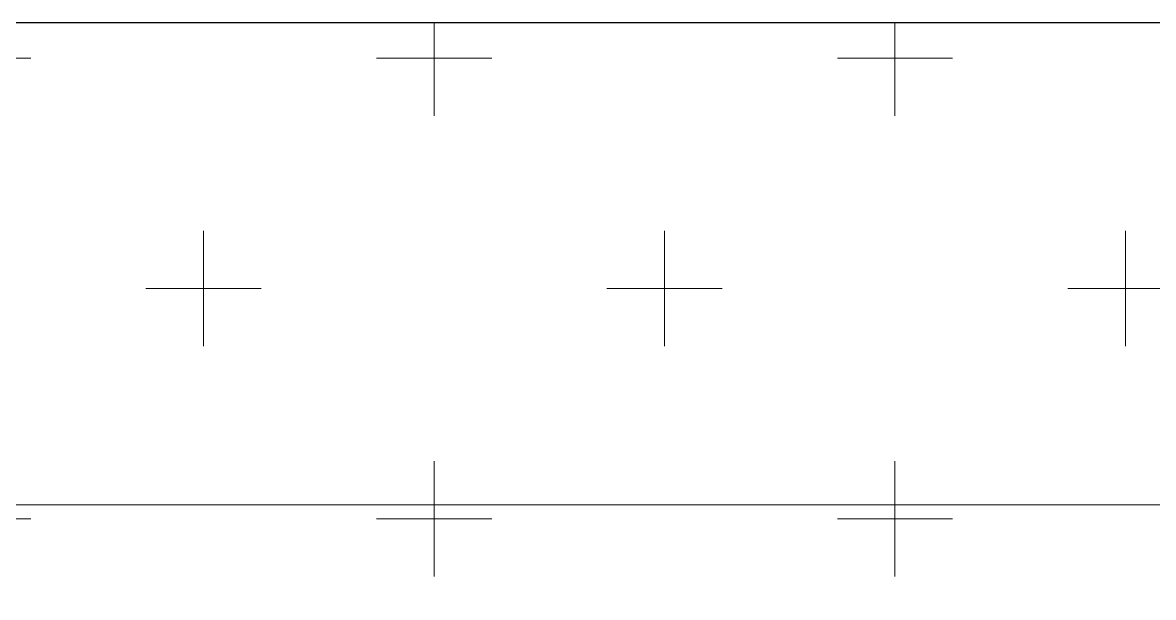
# Model space of a CAD drawing. Header units: millimetres. Extents: x 845401 to 948039, y 511594 to 550263.
# Drawn here: x 901463 to 903021, y 537344 to 538137 of the extents above; entities that cross this region are included whole.
import ezdxf

# ---------------------------------------------------------------- set-up
doc = ezdxf.new("R2010")
doc.units = ezdxf.units.MM
doc.layers.add('00', color=7, linetype='Continuous')
for name, color, linetype, lineweight in [('A-剖-0.10mm.......SECT-L01', 255, 'Continuous', 18), ('物流设备', 7, 'Continuous', 5), ('粗实线', 7, 'Continuous', 30)]:
    doc.layers.add(name, color=color, linetype=linetype, lineweight=lineweight)

# ---------------------------------------------------------------- blocks, each defined once
blk = doc.blocks.new('*U100537')
at = {"color": 2}
blk.add_lwpolyline([(0, 630), (7920.6, 630), (7920.6, 830), (0, 830)], close=True, dxfattribs=at)
for tag, p in [('设备编号', (485.2, 55.3)), ('设备高度', (489.7, -155.6))]:
    blk.add_attdef(tag, p, '', height=100)
at = {"flags": 1}
blk.add_attdef('设备类型', (14421.9, -37.1), '', height=100, dxfattribs=at)
blk = doc.blocks.new('C线')
at = {"layer": '物流设备', "color": 0}
blk.add_blockref('*U100537', (979688.1, 475479.5, 25.4), dxfattribs=at)
blk = doc.blocks.new('BC线平台')
at = {"layer": 'A-剖-0.10mm.......SECT-L01'}
h = blk.add_hatch(dxfattribs=at)
h.set_pattern_fill('CROSS', color=2, scale=50)
h.set_pattern_definition([(0, (691447.87, 341554.85), (317.5, 317.5), [158.75, -476.25]), (90, (691527.24, 341475.47), (-317.5, 317.5), [158.75, -476.25])])
h.paths.add_polyline_path([(772874.5, 370095.4), (786169.7, 370095.4), (786169.7, 367097), (772874.5, 367097)])
at = {"layer": '粗实线', "elevation": 1}
blk.add_lwpolyline([(772874.5, 370095.4), (786169.7, 370095.4), (786169.7, 367097), (772874.5, 367097)], close=True, dxfattribs=at)

msp = doc.modelspace()

# ---------------------------------------------------------------- block references
at = {"layer": '00'}
for name, p in [('BC线平台', (120688.3, 168041.3, -1)), ('C线', (-81869.8, 61162.2))]:
    msp.add_blockref(name, p, dxfattribs=at)

doc.saveas('drawing.dxf')
